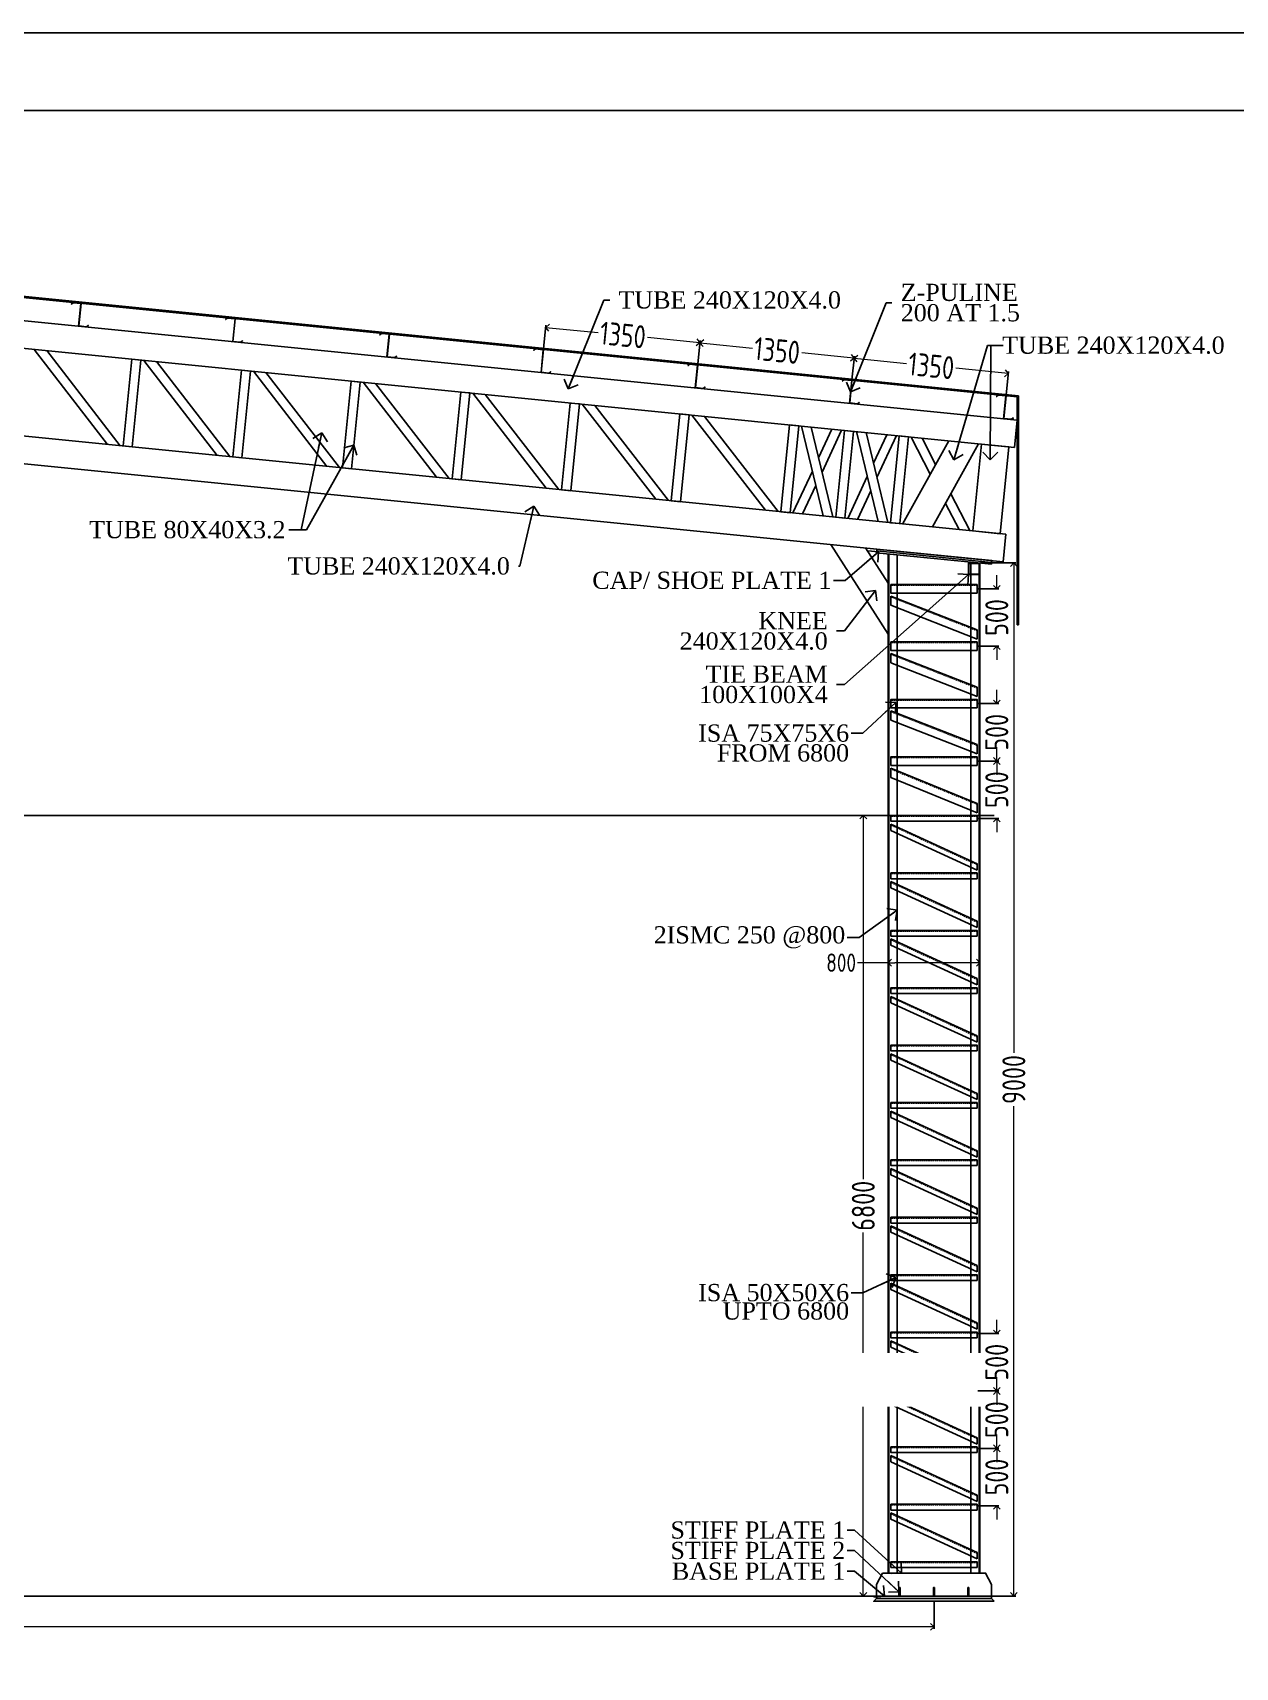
# Model space of a CAD drawing. Header units: millimetres. Extents: x 3470347 to 5996549, y -3470518 to 17149644.
# Drawn here: x 4811408 to 4821886, y 6959519 to 6973760 of the extents above; entities that cross this region are included whole.
import ezdxf

# ---------------------------------------------------------------- set-up
doc = ezdxf.new("R2010")
doc.units = ezdxf.units.MM
doc.header["$MEASUREMENT"] = 0
doc.header["$PDMODE"] = 35
doc.header["$PDSIZE"] = -5
doc.linetypes.add('DASHED2', pattern=[0.375, 0.25, -0.125])
doc.layers.get('0').update_dxf_attribs({"linetype": 'CONTINUOUS', "lineweight": 25})
doc.layers.get('DEFPOINTS').update_dxf_attribs({"linetype": 'CONTINUOUS', "lineweight": 25})
for name, color, linetype, lineweight in [('rDIMension', 1, 'CONTINUOUS', 18), ('rRCC 1', 3, 'CONTINUOUS', 25), ('SHEET', 7, 'CONTINUOUS', 15)]:
    doc.layers.add(name, color=color, linetype=linetype, lineweight=lineweight)
doc.styles.add('DIM', font='geniso.shx', dxfattribs={"width": 0.85})
doc.styles.add('JAINIL', font='times.ttf')
doc.styles.add('TEXT3', font='geniso.shx')
doc.dimstyles.new('Copy of ST-100', dxfattribs={"dimscale": 100, "dimtxt": 1.2, "dimasz": 1.3, "dimexe": 0.18, "dimexo": 0.0625, "dimgap": 0.2, "dimtad": 0, "dimdec": 0, "dimzin": 0, "dimdsep": 46, "dimtxsty": 'DIM', "dimblk": 'OPEN90', "dimcen": 0.09, "dimclrd": 1, "dimclrt": 7, "dimadec": 0, "dimazin": 0, "dimtfac": 1, "dimtdec": 0, "dimtofl": 0, "dimtmove": 0, "dimatfit": 3, "dimldrblk": 'OPEN90', "dimfxl": 1, "dimtolj": 1, "dimtzin": 0, "dimlwd": -1, "dimarcsym": 0})
doc.dimstyles.new('ST-100', dxfattribs={"dimscale": 100, "dimtxt": 7, "dimasz": 5, "dimexe": 0.18, "dimexo": 0.0625, "dimgap": 0.2, "dimtad": 0, "dimdec": 0, "dimzin": 0, "dimdsep": 46, "dimtxsty": 'DIM', "dimblk": 'OPEN90', "dimcen": 0.09, "dimclrd": 256, "dimclrt": 7, "dimadec": 0, "dimazin": 0, "dimtfac": 1, "dimtdec": 0, "dimtofl": 0, "dimtmove": 0, "dimatfit": 3, "dimldrblk": 'OPEN90', "dimfxl": 1, "dimtolj": 1, "dimtzin": 0, "dimlwd": -1, "dimarcsym": 0})

# ---------------------------------------------------------------- blocks, each defined once
blk = doc.blocks.new('*U636')
blk.add_lwpolyline([(203, 186), (201, 185), (188, 199), (120, 199), (120, 0), (50, 0), (36, 14), (37, 15), (51, 2), (118, 2), (118, 200), (188, 200)], close=True)
blk = doc.blocks.new('*U635')
at = {"color": 0, "linetype": 'ByBlock', "lineweight": -2, "transparency": 16777216, "rotation": 5.710593137492715}
for p in [(3979404, 6975078, 0), (3978060, 6974943, 0), (3976717, 6974809, 0), (3974030, 6974540, 0), (3975374, 6974675, 0), (3972687, 6974406, 0), (3971344, 6974272, 0), (3970001, 6974137, 0), (3968657, 6974003, 0), (3967314, 6973869, 0), (3965971, 6973734, 0)]:
    blk.add_blockref('*U636', p, dxfattribs=at)
blk = doc.blocks.new('_Open90')
at = {"color": 0, "linetype": 'ByBlock', "lineweight": -2}
for p, q in [((0, 0), (-1, 0)), ((-0.5, 0.5), (0, 0)), ((0, 0), (-0.5, -0.5))]:
    blk.add_line(p, q, dxfattribs=at)
blk = doc.blocks.new('*D659')
at = {"layer": 'DEFPOINTS', "color": 0}
for p in [(4818861, 6965689), (4818861, 6965658), (4819661, 6965683)]:
    blk.add_point(p, dxfattribs=at)
at = {"layer": 'rDIMension', "color": 1}
for p, q in [((4818861, 6965658), (4818595, 6965658)), ((4819601, 6965658), (4818921, 6965658))]:
    blk.add_line(p, q, dxfattribs=at)
at = {"layer": 'rDIMension', "color": 0, "lineweight": -2}
for p, q in [((4818861, 6965683), (4818861, 6965640)), ((4819661, 6965677), (4819661, 6965640))]:
    blk.add_line(p, q, dxfattribs=at)
at = {"layer": 'rDIMension', "color": 1, "xscale": 60, "yscale": 60, "zscale": 60, "rotation": 180}
blk.add_blockref('_Open90', (4818861, 6965658), dxfattribs=at)
at = {"layer": 'rDIMension', "color": 1, "xscale": 60, "yscale": 60, "zscale": 60}
blk.add_blockref('_Open90', (4819661, 6965658), dxfattribs=at)
at = {"layer": 'rDIMension', "color": 7, "insert": (4818452, 6965658), "char_height": 160, "attachment_point": 5, "style": 'DIM'}
blk.add_mtext('\\A1;800', dxfattribs=at)
blk = doc.blocks.new('*D660')
at = {"layer": 'DEFPOINTS', "color": 0}
for p in [(4818645, 6966940), (4818886, 6966940), (4818651, 6960140)]:
    blk.add_point(p, dxfattribs=at)
at = {"layer": 'rDIMension', "color": 0, "lineweight": -2}
for p, q in [((4818880, 6966940), (4818627, 6966940)), ((4818645, 6960140), (4818627, 6960140))]:
    blk.add_line(p, q, dxfattribs=at)
at = {"layer": 'rDIMension', "color": 1}
for p, q in [((4818645, 6966880), (4818645, 6963772)), ((4818645, 6960200), (4818645, 6963307))]:
    blk.add_line(p, q, dxfattribs=at)
at = {"layer": 'rDIMension', "color": 1, "xscale": 60, "yscale": 60, "zscale": 60}
for p, rotation in [((4818645, 6966940), 90), ((4818645, 6960140), 270)]:
    blk.add_blockref('_Open90', p, dxfattribs=dict(at, rotation=rotation))
at = {"layer": 'rDIMension', "color": 7, "insert": (4818645, 6963540), "char_height": 200, "attachment_point": 5, "rotation": 90, "style": 'DIM'}
blk.add_mtext('\\A1;6800', dxfattribs=at)
blk = doc.blocks.new('*D738')
at = {"layer": 'DEFPOINTS', "color": 0}
for p in [(4793261, 6960095), (4819261, 6960095), (4819261, 6959872)]:
    blk.add_point(p, dxfattribs=at)
at = {"layer": 'rDIMension', "color": 0, "lineweight": -2}
for p, q in [((4793261, 6960088), (4793261, 6959854)), ((4819261, 6960088), (4819261, 6959854))]:
    blk.add_line(p, q, dxfattribs=at)
at = {"layer": 'rDIMension', "color": 1}
for p, q in [((4793321, 6959872), (4805969, 6959872)), ((4819201, 6959872), (4806553, 6959872))]:
    blk.add_line(p, q, dxfattribs=at)
at = {"layer": 'rDIMension', "color": 1, "xscale": 60, "yscale": 60, "zscale": 60, "rotation": 180}
blk.add_blockref('_Open90', (4793261, 6959872), dxfattribs=at)
at = {"layer": 'rDIMension', "color": 1, "xscale": 60, "yscale": 60, "zscale": 60}
blk.add_blockref('_Open90', (4819261, 6959872), dxfattribs=at)
at = {"layer": 'rDIMension', "color": 7, "insert": (4806261, 6959872), "char_height": 200, "attachment_point": 5, "style": 'DIM'}
blk.add_mtext('\\A1;26000', dxfattribs=at)
blk = doc.blocks.new('*D742')
at = {"layer": 'DEFPOINTS', "color": 0}
for p in [(4818565, 6970924), (4818546, 6970731), (4819889, 6970596)]:
    blk.add_point(p, dxfattribs=at)
at = {"layer": 'rDIMension', "color": 0, "lineweight": -2}
for p, q in [((4818546, 6970737), (4818567, 6970942)), ((4819890, 6970602), (4819910, 6970808))]:
    blk.add_line(p, q, dxfattribs=at)
at = {"layer": 'rDIMension', "color": 1}
for p, q in [((4818625, 6970918), (4819022, 6970879)), ((4819849, 6970796), (4819451, 6970836))]:
    blk.add_line(p, q, dxfattribs=at)
at = {"layer": 'rDIMension', "color": 1, "xscale": 60, "yscale": 60, "zscale": 60}
for p, rotation in [((4818565, 6970924), 174.2894068625082), ((4819908, 6970790), 354.2894068625082)]:
    blk.add_blockref('_Open90', p, dxfattribs=dict(at, rotation=rotation))
at = {"layer": 'rDIMension', "color": 7, "insert": (4819237, 6970857), "char_height": 200, "attachment_point": 5, "rotation": 354.2894, "style": 'DIM'}
blk.add_mtext('\\A1;1350', dxfattribs=at)
blk = doc.blocks.new('*D743')
at = {"layer": 'DEFPOINTS', "color": 0}
for p in [(4817222, 6971059), (4817202, 6970865), (4818546, 6970731)]:
    blk.add_point(p, dxfattribs=at)
at = {"layer": 'rDIMension', "color": 0, "lineweight": -2}
for p, q in [((4817203, 6970871), (4817224, 6971077)), ((4818546, 6970737), (4818567, 6970942))]:
    blk.add_line(p, q, dxfattribs=at)
at = {"layer": 'rDIMension', "color": 1}
for p, q in [((4817281, 6971053), (4817679, 6971013)), ((4818505, 6970930), (4818108, 6970970))]:
    blk.add_line(p, q, dxfattribs=at)
at = {"layer": 'rDIMension', "color": 1, "xscale": 60, "yscale": 60, "zscale": 60}
for p, rotation in [((4817222, 6971059), 174.2894068518969), ((4818565, 6970924), 354.2894068518969)]:
    blk.add_blockref('_Open90', p, dxfattribs=dict(at, rotation=rotation))
at = {"layer": 'rDIMension', "color": 7, "insert": (4817893, 6970991), "char_height": 200, "attachment_point": 5, "rotation": 354.2894, "style": 'DIM'}
blk.add_mtext('\\A1;1350', dxfattribs=at)
blk = doc.blocks.new('*D744')
at = {"layer": 'DEFPOINTS', "color": 0}
for p in [(4815878, 6971193), (4815859, 6970999), (4817202, 6970865)]:
    blk.add_point(p, dxfattribs=at)
at = {"layer": 'rDIMension', "color": 0, "lineweight": -2}
for p, q in [((4815860, 6971005), (4815880, 6971211)), ((4817203, 6970871), (4817224, 6971077))]:
    blk.add_line(p, q, dxfattribs=at)
at = {"layer": 'rDIMension', "color": 1}
for p, q in [((4815938, 6971187), (4816336, 6971147)), ((4817162, 6971065), (4816765, 6971104))]:
    blk.add_line(p, q, dxfattribs=at)
at = {"layer": 'rDIMension', "color": 1, "xscale": 60, "yscale": 60, "zscale": 60}
for p, rotation in [((4815878, 6971193), 174.2894068518851), ((4817222, 6971059), 354.2894068518851)]:
    blk.add_blockref('_Open90', p, dxfattribs=dict(at, rotation=rotation))
at = {"layer": 'rDIMension', "color": 7, "insert": (4816550, 6971126), "char_height": 200, "attachment_point": 5, "rotation": 354.2894, "style": 'DIM'}
blk.add_mtext('\\A1;1350', dxfattribs=at)
blk = doc.blocks.new('*D750')
at = {"layer": 'DEFPOINTS', "color": 0}
for p in [(4819636, 6968915), (4819808, 6968915), (4819636, 6968415)]:
    blk.add_point(p, dxfattribs=at)
at = {"layer": 'rDIMension', "color": 0, "lineweight": -2}
for p, q in [((4819642, 6968915), (4819826, 6968915)), ((4819642, 6968415), (4819826, 6968415))]:
    blk.add_line(p, q, dxfattribs=at)
at = {"layer": 'rDIMension', "color": 1}
for p, q in [((4819808, 6968975), (4819808, 6969035)), ((4819808, 6968355), (4819808, 6968295))]:
    blk.add_line(p, q, dxfattribs=at)
at = {"layer": 'rDIMension', "color": 1, "xscale": 60, "yscale": 60, "zscale": 60}
for p, rotation in [((4819808, 6968915), 270), ((4819808, 6968415), 90)]:
    blk.add_blockref('_Open90', p, dxfattribs=dict(at, rotation=rotation))
at = {"layer": 'rDIMension', "color": 7, "insert": (4819808, 6968665), "char_height": 200, "attachment_point": 5, "rotation": 90, "style": 'DIM'}
blk.add_mtext('\\A1;500', dxfattribs=at)
blk = doc.blocks.new('*D751')
at = {"layer": 'DEFPOINTS', "color": 0}
for p in [(4819661, 6969140), (4819957, 6969140), (4819761, 6960140)]:
    blk.add_point(p, dxfattribs=at)
at = {"layer": 'rDIMension', "color": 0, "lineweight": -2}
for p, q in [((4819667, 6969140), (4819975, 6969140)), ((4819767, 6960140), (4819975, 6960140))]:
    blk.add_line(p, q, dxfattribs=at)
at = {"layer": 'rDIMension', "color": 1}
for p, q in [((4819957, 6969080), (4819957, 6964872)), ((4819957, 6960200), (4819957, 6964407))]:
    blk.add_line(p, q, dxfattribs=at)
at = {"layer": 'rDIMension', "color": 1, "xscale": 60, "yscale": 60, "zscale": 60}
for p, rotation in [((4819957, 6969140), 90), ((4819957, 6960140), 270)]:
    blk.add_blockref('_Open90', p, dxfattribs=dict(at, rotation=rotation))
at = {"layer": 'rDIMension', "color": 7, "insert": (4819957, 6964640), "char_height": 200, "attachment_point": 5, "rotation": 90, "style": 'DIM'}
blk.add_mtext('\\A1;9000', dxfattribs=at)
blk = doc.blocks.new('*D752')
at = {"layer": 'DEFPOINTS', "color": 0}
for p in [(4819636, 6967415), (4819808, 6967415), (4819636, 6966915)]:
    blk.add_point(p, dxfattribs=at)
at = {"layer": 'rDIMension', "color": 1}
for p, q in [((4819808, 6967475), (4819808, 6967535)), ((4819808, 6966855), (4819808, 6966795))]:
    blk.add_line(p, q, dxfattribs=at)
at = {"layer": 'rDIMension', "color": 0, "lineweight": -2}
for p, q in [((4819642, 6967415), (4819826, 6967415)), ((4819642, 6966915), (4819826, 6966915))]:
    blk.add_line(p, q, dxfattribs=at)
at = {"layer": 'rDIMension', "color": 1, "xscale": 60, "yscale": 60, "zscale": 60}
for p, rotation in [((4819808, 6967415), 270), ((4819808, 6966915), 90)]:
    blk.add_blockref('_Open90', p, dxfattribs=dict(at, rotation=rotation))
at = {"layer": 'rDIMension', "color": 7, "insert": (4819808, 6967165), "char_height": 200, "attachment_point": 5, "rotation": 90, "style": 'DIM'}
blk.add_mtext('\\A1;500', dxfattribs=at)
blk = doc.blocks.new('*D753')
at = {"layer": 'DEFPOINTS', "color": 0}
for p in [(4819636, 6967915), (4819808, 6967915), (4819636, 6967415)]:
    blk.add_point(p, dxfattribs=at)
at = {"layer": 'rDIMension', "color": 1}
for p, q in [((4819808, 6967975), (4819808, 6968035)), ((4819808, 6967355), (4819808, 6967295))]:
    blk.add_line(p, q, dxfattribs=at)
at = {"layer": 'rDIMension', "color": 0, "lineweight": -2}
for p, q in [((4819642, 6967915), (4819826, 6967915)), ((4819642, 6967415), (4819826, 6967415))]:
    blk.add_line(p, q, dxfattribs=at)
at = {"layer": 'rDIMension', "color": 1, "xscale": 60, "yscale": 60, "zscale": 60}
for p, rotation in [((4819808, 6967915), 270), ((4819808, 6967415), 90)]:
    blk.add_blockref('_Open90', p, dxfattribs=dict(at, rotation=rotation))
at = {"layer": 'rDIMension', "color": 7, "insert": (4819808, 6967665), "char_height": 200, "attachment_point": 5, "rotation": 90, "style": 'DIM'}
blk.add_mtext('\\A1;500', dxfattribs=at)
blk = doc.blocks.new('*D754')
at = {"layer": 'DEFPOINTS', "color": 0}
for p in [(4819636, 6962427), (4819808, 6962427), (4819636, 6961927)]:
    blk.add_point(p, dxfattribs=at)
at = {"layer": 'rDIMension', "color": 1}
for p, q in [((4819808, 6962487), (4819808, 6962547)), ((4819808, 6961867), (4819808, 6961807))]:
    blk.add_line(p, q, dxfattribs=at)
at = {"layer": 'rDIMension', "color": 0, "lineweight": -2}
for p, q in [((4819642, 6962427), (4819826, 6962427)), ((4819642, 6961927), (4819826, 6961927))]:
    blk.add_line(p, q, dxfattribs=at)
at = {"layer": 'rDIMension', "color": 1, "xscale": 60, "yscale": 60, "zscale": 60}
for p, rotation in [((4819808, 6962427), 270), ((4819808, 6961927), 90)]:
    blk.add_blockref('_Open90', p, dxfattribs=dict(at, rotation=rotation))
at = {"layer": 'rDIMension', "color": 7, "insert": (4819808, 6962177), "char_height": 200, "attachment_point": 5, "rotation": 90, "style": 'DIM'}
blk.add_mtext('\\A1;500', dxfattribs=at)
blk = doc.blocks.new('*D755')
at = {"layer": 'DEFPOINTS', "color": 0}
for p in [(4819636, 6961927), (4819808, 6961927), (4819636, 6961427)]:
    blk.add_point(p, dxfattribs=at)
at = {"layer": 'rDIMension', "color": 1}
for p, q in [((4819808, 6961987), (4819808, 6962047)), ((4819808, 6961367), (4819808, 6961307))]:
    blk.add_line(p, q, dxfattribs=at)
at = {"layer": 'rDIMension', "color": 0, "lineweight": -2}
for p, q in [((4819642, 6961927), (4819826, 6961927)), ((4819642, 6961427), (4819826, 6961427))]:
    blk.add_line(p, q, dxfattribs=at)
at = {"layer": 'rDIMension', "color": 1, "xscale": 60, "yscale": 60, "zscale": 60}
for p, rotation in [((4819808, 6961927), 270), ((4819808, 6961427), 90)]:
    blk.add_blockref('_Open90', p, dxfattribs=dict(at, rotation=rotation))
at = {"layer": 'rDIMension', "color": 7, "insert": (4819808, 6961677), "char_height": 200, "attachment_point": 5, "rotation": 90, "style": 'DIM'}
blk.add_mtext('\\A1;500', dxfattribs=at)
blk = doc.blocks.new('*D756')
at = {"layer": 'DEFPOINTS', "color": 0}
for p in [(4819636, 6961427), (4819808, 6961427), (4819636, 6960927)]:
    blk.add_point(p, dxfattribs=at)
at = {"layer": 'rDIMension', "color": 1}
for p, q in [((4819808, 6961487), (4819808, 6961547)), ((4819808, 6960867), (4819808, 6960807))]:
    blk.add_line(p, q, dxfattribs=at)
at = {"layer": 'rDIMension', "color": 0, "lineweight": -2}
for p, q in [((4819642, 6961427), (4819826, 6961427)), ((4819642, 6960927), (4819826, 6960927))]:
    blk.add_line(p, q, dxfattribs=at)
at = {"layer": 'rDIMension', "color": 1, "xscale": 60, "yscale": 60, "zscale": 60}
for p, rotation in [((4819808, 6961427), 270), ((4819808, 6960927), 90)]:
    blk.add_blockref('_Open90', p, dxfattribs=dict(at, rotation=rotation))
at = {"layer": 'rDIMension', "color": 7, "insert": (4819808, 6961177), "char_height": 200, "attachment_point": 5, "rotation": 90, "style": 'DIM'}
blk.add_mtext('\\A1;500', dxfattribs=at)

msp = doc.modelspace()

# ---------------------------------------------------------------- hatches: boundary and pattern name
at = {"transparency": 33554610}
h = msp.add_hatch(color=71, dxfattribs=at)
h.dxf.hatch_style = 1
h.paths.add_polyline_path([(4819560.89, 6969039.64), (4819560.89, 6969139.64), (4819660.89, 6969139.64), (4819660.89, 6969039.64)])
h.paths.add_polyline_path([(4819564.89, 6969043.64), (4819564.89, 6969135.64), (4819656.89, 6969135.64), (4819656.89, 6969043.64)], flags=16)

# ---------------------------------------------------------------- linework, layer by layer
at = {"color": 1}
for p, q in [((4818860.89, 6960339.64, 0), (4818860.89, 6969219.64, 0)), ((4818867.99, 6960339.64, 0), (4818867.99, 6969219.64, 0)), ((4818940.89, 6960339.64, 0), (4818940.89, 6969211.64, 0)), ((4819580.89, 6960339.64, 0), (4819580.89, 6969147.64, 0)), ((4819653.79, 6960339.64, 0), (4819653.79, 6969140.35, 0)), ((4819660.89, 6960339.64, 0), (4819660.89, 6969139.64, 0))]:
    msp.add_line(p, q, dxfattribs=at)
at = {"color": 140, "elevation": 0}
for points in [[(4819996.96, 6970595.42), (4806260.89, 6971969.03)], [(4819996.96, 6970595.42), (4806260.89, 6971969.03)], [(4819986.96, 6970586.37), (4806260.89, 6971958.98)], [(4819986.96, 6970586.37), (4806260.89, 6971958.98)], [(4819986.96, 6970586.37), (4819986.96, 6968600.4)], [(4819996.96, 6970595.42), (4819996.96, 6968600.4)]]:
    msp.add_lwpolyline(points, dxfattribs=at)
at = {"color": 4, "elevation": 0}
for points in [[(4806260.89, 6971757.98), (4819986.96, 6970385.37)], [(4806260.89, 6971757.98), (4819986.96, 6970385.37)], [(4806260.89, 6971516.78), (4819963.08, 6970146.56)], [(4806260.89, 6971516.78), (4819963.08, 6970146.56)], [(4806260.89, 6970752.99), (4819887.46, 6969390.34)], [(4806260.89, 6970752.99), (4819887.46, 6969390.34)], [(4806260.89, 6970511.79), (4819863.58, 6969151.53)], [(4806260.89, 6970511.79), (4819863.58, 6969151.53)], [(4819963.08, 6970146.56), (4819986.96, 6970385.37)], [(4819863.58, 6969151.53), (4819887.46, 6969390.34)], [(4818860.89, 6968519.64), (4818360.89, 6969301.79)], [(4818860.89, 6968965.23), (4818665.19, 6969271.36)]]:
    msp.add_lwpolyline(points, dxfattribs=at)
at = {"color": 3}
for points in [[(4812061.3, 6970172.95), (4811420.69, 6971000.8)], [(4812170.95, 6970161.98), (4811530.32, 6970989.84)], [(4813016.54, 6970077.43), (4812375.92, 6970905.28)], [(4813126.19, 6970066.45), (4812485.56, 6970894.32)], [(4813971.78, 6969981.9), (4813331.16, 6970809.76)], [(4814081.42, 6969970.93), (4813440.8, 6970798.79)], [(4814927.01, 6969886.38), (4814286.39, 6970714.23)], [(4815036.66, 6969875.4), (4814396.03, 6970703.27)], [(4815882.25, 6969790.86), (4815241.63, 6970618.71)], [(4815991.89, 6969779.88), (4815351.27, 6970607.74)], [(4816837.48, 6969695.33), (4816196.86, 6970523.18)], [(4816947.13, 6969684.36), (4816306.5, 6970512.22)], [(4817792.72, 6969599.81), (4817152.1, 6970427.66)], [(4817902.37, 6969588.83), (4817261.74, 6970416.7)], [(4818295.66, 6969549.51), (4818107.34, 6970332.14)], [(4818379.98, 6969541.05), (4818191.65, 6970323.71)], [(4818371.29, 6970305.74), (4818255.73, 6970057.39)], [(4818455.6, 6970297.31), (4818285.81, 6969932.39)], [(4818773.28, 6969501.75), (4818584.95, 6970284.38)], [(4818857.6, 6969493.29), (4818669.27, 6970275.94)], [(4818848.9, 6970257.98), (4818733.35, 6970009.63)], [(4818933.22, 6970249.55), (4818763.43, 6969884.63)], [(4818201.5, 6969940.83), (4818031.7, 6969575.88)], [(4818231.58, 6969815.83), (4818116.02, 6969567.48)], [(4818679.12, 6969893.06), (4818509.32, 6969528.12)], [(4818709.2, 6969768.07), (4818593.64, 6969519.72)]]:
    msp.add_lwpolyline(points, dxfattribs=at)
for points in [[(4812275.42, 6970151.54), (4812195.82, 6970159.5), (4812271.44, 6970915.73), (4812351.05, 6970907.77)], [(4813230.66, 6970056.02), (4813151.05, 6970063.98), (4813226.68, 6970820.2), (4813306.28, 6970812.24)], [(4814185.89, 6969960.49), (4814106.29, 6969968.45), (4814181.91, 6970724.68), (4814261.52, 6970716.72)], [(4815141.13, 6969864.97), (4815061.53, 6969872.93), (4815137.15, 6970629.16), (4815216.75, 6970621.2)], [(4816096.37, 6969769.44), (4816016.76, 6969777.4), (4816092.38, 6970533.63), (4816171.99, 6970525.67)], [(4817051.6, 6969673.92), (4816972, 6969681.88), (4817047.62, 6970438.11), (4817127.22, 6970430.15)], [(4818006.84, 6969578.4), (4817927.23, 6969586.36), (4818002.86, 6970342.59), (4818082.46, 6970334.63)], [(4818484.45, 6969530.64), (4818404.85, 6969538.6), (4818480.47, 6970294.82), (4818560.08, 6970286.86)], [(4818962.07, 6969482.87), (4818882.47, 6969490.83), (4818958.09, 6970247.06), (4819037.69, 6970239.1)], [(4819660.89, 6969139.64), (4819660.89, 6969039.64), (4819560.89, 6969039.64), (4819560.89, 6969139.64)], [(4819656.89, 6969135.64), (4819656.89, 6969043.64), (4819564.89, 6969043.64), (4819564.89, 6969135.64)]]:
    msp.add_lwpolyline(points, close=True, dxfattribs=at)
at = {"color": 3, "elevation": 0}
for points in [[(4819389.48, 6970203.92), (4818986.05, 6969478.79)], [(4819228.81, 6969915.13), (4819062.57, 6970236.61)], [(4819275.48, 6969999.03), (4819157.54, 6970227.12)], [(4819649.64, 6970177.91), (4819247.11, 6969454.37)], [(4819837.7, 6969395.31), (4819598.9, 6969419.19), (4819674.52, 6970175.42), (4819913.33, 6970151.54), (4819837.7, 6969395.31)], [(4819479.05, 6969431.18), (4819361.1, 6969659.27)], [(4819574.03, 6969421.66), (4819407.78, 6969743.17)], [(4819635.89, 6968477.14), (4819635.89, 6968557.71), (4818885.89, 6968852.14)], [(4818885.89, 6968852.14), (4818885.89, 6968771.56), (4819635.89, 6968477.14)], [(4819635.89, 6967977.14), (4819635.89, 6968057.71), (4818885.89, 6968352.14)], [(4818885.89, 6968352.14), (4818885.89, 6968271.56), (4819635.89, 6967977.14)], [(4819635.89, 6967477.14), (4819635.89, 6967557.71), (4818885.89, 6967852.14)], [(4818885.89, 6967852.14), (4818885.89, 6967771.56), (4819635.89, 6967477.14)], [(4819635.89, 6966964.64), (4819635.89, 6967045.66), (4818885.86, 6967352.15)], [(4818885.89, 6967352.14), (4818885.89, 6967271.12), (4819635.89, 6966964.64)], [(4819635.89, 6966464.64), (4819635.89, 6966519.67), (4818885.88, 6966864.64)], [(4818885.89, 6966864.64), (4818885.89, 6966809.6), (4819635.89, 6966464.64)], [(4819635.89, 6965964.64), (4819635.89, 6966019.67), (4818885.88, 6966364.64)], [(4818885.89, 6966364.64), (4818885.89, 6966309.6), (4819635.89, 6965964.64)], [(4819635.89, 6965464.64), (4819635.89, 6965519.67), (4818885.88, 6965864.64)], [(4818885.89, 6965864.64), (4818885.89, 6965809.6), (4819635.89, 6965464.64)], [(4819635.89, 6964964.64), (4819635.89, 6965019.67), (4818885.88, 6965364.64)], [(4818885.89, 6965364.64), (4818885.89, 6965309.6), (4819635.89, 6964964.64)], [(4819635.89, 6964464.64), (4819635.89, 6964519.67), (4818885.88, 6964864.64)], [(4818885.89, 6964864.64), (4818885.89, 6964809.6), (4819635.89, 6964464.64)], [(4819635.89, 6963964.64), (4819635.89, 6964019.67), (4818885.88, 6964364.64)], [(4818885.89, 6964364.64), (4818885.89, 6964309.6), (4819635.89, 6963964.64)], [(4819635.89, 6963464.64), (4819635.89, 6963519.67), (4818885.88, 6963864.64)], [(4818885.89, 6963864.64), (4818885.89, 6963809.6), (4819635.89, 6963464.64)], [(4819635.89, 6962964.64), (4819635.89, 6963019.67), (4818885.88, 6963364.64)], [(4818885.89, 6963364.64), (4818885.89, 6963309.6), (4819635.89, 6962964.64)], [(4819635.89, 6962464.64), (4819635.89, 6962519.67), (4818885.88, 6962864.64)], [(4818885.89, 6962864.64), (4818885.89, 6962809.6), (4819635.89, 6962464.64)], [(4819635.89, 6961964.64), (4819635.89, 6962019.67), (4818885.88, 6962364.64)], [(4818885.89, 6962364.64), (4818885.89, 6962309.6), (4819635.89, 6961964.64)], [(4819635.89, 6961464.64), (4819635.89, 6961519.67), (4818885.88, 6961864.64)], [(4818885.89, 6961864.64), (4818885.89, 6961809.6), (4819635.89, 6961464.64)], [(4819635.89, 6960964.64), (4819635.89, 6961019.67), (4818885.88, 6961364.64)], [(4818885.89, 6961364.64), (4818885.89, 6961309.6), (4819635.89, 6960964.64)], [(4819635.89, 6960464.64), (4819635.89, 6960519.67), (4818885.88, 6960864.64)], [(4818885.89, 6960864.64), (4818885.89, 6960809.6), (4819635.89, 6960464.64)]]:
    msp.add_lwpolyline(points, dxfattribs=at)
at = {"color": 2, "elevation": 0}
for points in [[(4818760.89, 6969229.64), (4818764.07, 6969261.48)], [(4818760.89, 6969229.64), (4819760.89, 6969129.64)], [(4818762.48, 6969245.56), (4819762.48, 6969145.56)], [(4818764.07, 6969261.48), (4819764.07, 6969161.48)], [(4819760.89, 6969129.64), (4819764.07, 6969161.48)]]:
    msp.add_lwpolyline(points, dxfattribs=at)
at = {"color": 3, "elevation": 0}
for points in [[(4819635.89, 6968877.14), (4818885.89, 6968877.14), (4818885.89, 6968952.14), (4819635.89, 6968952.14)], [(4819635.89, 6968377.14), (4818885.89, 6968377.14), (4818885.89, 6968452.14), (4819635.89, 6968452.14)], [(4819635.89, 6967877.14), (4818885.89, 6967877.14), (4818885.89, 6967952.14), (4819635.89, 6967952.14)], [(4819635.89, 6967377.14), (4818885.89, 6967377.14), (4818885.89, 6967452.14), (4819635.89, 6967452.14)], [(4819635.89, 6966889.64), (4818885.89, 6966889.64), (4818885.89, 6966939.64), (4819635.89, 6966939.64)], [(4819635.89, 6966389.64), (4818885.89, 6966389.64), (4818885.89, 6966439.64), (4819635.89, 6966439.64)], [(4819635.89, 6965889.64), (4818885.89, 6965889.64), (4818885.89, 6965939.64), (4819635.89, 6965939.64)], [(4819635.89, 6965389.64), (4818885.89, 6965389.64), (4818885.89, 6965439.64), (4819635.89, 6965439.64)], [(4819635.89, 6964889.64), (4818885.89, 6964889.64), (4818885.89, 6964939.64), (4819635.89, 6964939.64)], [(4819635.89, 6964389.64), (4818885.89, 6964389.64), (4818885.89, 6964439.64), (4819635.89, 6964439.64)], [(4819635.89, 6963889.64), (4818885.89, 6963889.64), (4818885.89, 6963939.64), (4819635.89, 6963939.64)], [(4819635.89, 6963389.64), (4818885.89, 6963389.64), (4818885.89, 6963439.64), (4819635.89, 6963439.64)], [(4819635.89, 6962889.64), (4818885.89, 6962889.64), (4818885.89, 6962939.64), (4819635.89, 6962939.64)], [(4819635.89, 6962389.64), (4818885.89, 6962389.64), (4818885.89, 6962439.64), (4819635.89, 6962439.64)], [(4819635.89, 6961889.64), (4818885.89, 6961889.64), (4818885.89, 6961939.64), (4819635.89, 6961939.64)], [(4819635.89, 6961389.64), (4818885.89, 6961389.64), (4818885.89, 6961439.64), (4819635.89, 6961439.64)], [(4819635.89, 6960889.64), (4818885.89, 6960889.64), (4818885.89, 6960939.64), (4819635.89, 6960939.64)], [(4819635.89, 6960389.64), (4818885.89, 6960389.64), (4818885.89, 6960439.64), (4819635.89, 6960439.64)]]:
    msp.add_lwpolyline(points, close=True, dxfattribs=at)
at = {"color": 3, "linetype": 'DASHED2', "ltscale": 50, "elevation": 0}
for points in [[(4819635.89, 6968946.14), (4818885.89, 6968946.14)], [(4819635.89, 6968551.26), (4818883.7, 6968846.55)], [(4819635.89, 6968051.26), (4818883.7, 6968346.55)], [(4819635.89, 6968446.14), (4818885.89, 6968446.14)], [(4819635.89, 6967946.14), (4818885.89, 6967946.14)], [(4819635.89, 6967551.26), (4818883.7, 6967846.55)], [(4819635.89, 6967446.14), (4818885.89, 6967446.14)], [(4819635.89, 6967039.17), (4818885.89, 6967345.65)], [(4819635.89, 6966933.64), (4818885.89, 6966933.64)], [(4819635.89, 6966513.07), (4818885.89, 6966858.03)], [(4819635.89, 6966433.64), (4818885.89, 6966433.64)], [(4819635.89, 6966013.07), (4818885.89, 6966358.03)], [(4819635.89, 6965933.64), (4818885.89, 6965933.64)], [(4819635.89, 6965513.07), (4818885.89, 6965858.03)], [(4819635.89, 6965433.64), (4818885.89, 6965433.64)], [(4819635.89, 6965013.07), (4818885.89, 6965358.03)], [(4819635.89, 6964933.64), (4818885.89, 6964933.64)], [(4819635.89, 6964513.07), (4818885.89, 6964858.03)], [(4819635.89, 6964433.64), (4818885.89, 6964433.64)], [(4819635.89, 6964013.07), (4818885.89, 6964358.03)], [(4819635.89, 6963933.64), (4818885.89, 6963933.64)], [(4819635.89, 6963513.07), (4818885.89, 6963858.03)], [(4819635.89, 6963433.64), (4818885.89, 6963433.64)], [(4819635.89, 6963013.07), (4818885.89, 6963358.03)], [(4819635.89, 6962933.64), (4818885.89, 6962933.64)], [(4819635.89, 6962513.07), (4818885.89, 6962858.03)], [(4819635.89, 6962433.64), (4818885.89, 6962433.64)], [(4819635.89, 6962013.07), (4818885.89, 6962358.03)], [(4819635.89, 6961933.64), (4818885.89, 6961933.64)], [(4819635.89, 6961513.07), (4818885.89, 6961858.03)], [(4819635.89, 6961433.64), (4818885.89, 6961433.64)], [(4819635.89, 6961013.07), (4818885.89, 6961358.03)], [(4819635.89, 6960933.64), (4818885.89, 6960933.64)], [(4819635.89, 6960513.07), (4818885.89, 6960858.03)], [(4819635.89, 6960433.64), (4818885.89, 6960433.64)]]:
    msp.add_lwpolyline(points, dxfattribs=at)
at = {"elevation": 0}
for points in [[(4819996.96, 6968600.4), (4819986.96, 6968600.4)], [(4792735.89, 6960139.64), (4819785.89, 6960139.64)]]:
    msp.add_lwpolyline(points, dxfattribs=at)
at = {"color": 8, "elevation": 0}
msp.add_lwpolyline([(4792735.89, 6966939.64), (4819785.89, 6966939.64)], dxfattribs=at)
at = {"color": 4, "elevation": 0}
for points in [[(4818810.89, 6960339.64), (4818760.89, 6960239.64), (4818760.89, 6960139.64), (4819760.89, 6960139.64), (4819760.89, 6960239.64), (4819710.89, 6960339.64)], [(4818965.89, 6960214.64), (4818965.89, 6960139.64), (4818955.89, 6960139.64), (4818955.89, 6960214.64)], [(4819265.89, 6960214.64), (4819265.89, 6960139.64), (4819255.89, 6960139.64), (4819255.89, 6960214.64)], [(4819565.89, 6960214.64), (4819565.89, 6960139.64), (4819555.89, 6960139.64), (4819555.89, 6960214.64)]]:
    msp.add_lwpolyline(points, close=True, dxfattribs=at)
at = {"color": 2, "elevation": 0}
msp.add_lwpolyline([(4819785.89, 6960094.64), (4819760.89, 6960119.64), (4818760.89, 6960119.64), (4818735.89, 6960094.64)], close=True, dxfattribs=at)
at = {"color": 5, "elevation": 0}
msp.add_lwpolyline([(4819760.89, 6960119.64), (4819760.89, 6960139.64), (4818760.89, 6960139.64), (4818760.89, 6960119.64)], close=True, dxfattribs=at)

# ---------------------------------------------------------------- block references
at = {"xscale": -1}
msp.add_blockref('*U635', (8785957.66, -3348.85), dxfattribs=at)

# ---------------------------------------------------------------- texts
at = {"layer": 'rRCC 1', "color": 7, "char_height": 150, "attachment_point": 6, "style": 'JAINIL', "bg_fill": 2}
for s, insert in [('\\A1;ISA 75X75X6', (4818521.47, 6967657.09, 0)), ('\\A1;2ISMC 250 @800', (4818487.8, 6965878.78, 0)), ('\\A1;ISA 50X50X6', (4818521.47, 6962782.93, 0))]:
    msp.add_mtext(s, dxfattribs=dict(at, insert=insert))

# ---------------------------------------------------------------- dimensions: what is measured, and where the dimension line sits
at = {"layer": 'rDIMension'}
for base, p1, p2, angle, picture, middle in [((4817221.73, 6971058.62), (4818545.65, 6970730.5, 0), (4817202.35, 6970864.83, 0), 174.289407, '*D743', (4817893.38, 6970991.46)), ((4819807.73, 6968914.64), (4819635.89, 6968414.64, 0), (4819635.89, 6968914.64, 0), 90, '*D750', (4819807.73, 6968664.64)), ((4819807.73, 6967914.64), (4819635.89, 6967414.64, 0), (4819635.89, 6967914.64, 0), 90, '*D753', (4819807.73, 6967664.64)), ((4819807.73, 6967414.64), (4819635.89, 6966914.64, 0), (4819635.89, 6967414.64, 0), 90, '*D752', (4819807.73, 6967164.64)), ((4819807.73, 6961427.14), (4819635.89, 6960927.14, 0), (4819635.89, 6961427.14, 0), 90, '*D756', (4819807.73, 6961177.14))]:
    dim = msp.add_linear_dim(base=base, p1=p1, p2=p2, angle=angle, dimstyle='Copy of ST-100', override={"dimtxt": 2, "dimasz": 0.6, "dimblk": 'Open90', "dimtmove": 1}, dxfattribs=at)
    dim.commit()
    dim.dimension.update_dxf_attribs({"geometry": picture, "text_midpoint": middle})
dim = msp.add_linear_dim(base=(4819260.89, 6959871.93), p1=(4793260.89, 6960094.64, 0), p2=(4819260.89, 6960094.64, 0), dimstyle='Copy of ST-100', override={"dimtxt": 2, "dimasz": 0.6, "dimblk": 'Open90', "dimtmove": 1}, dxfattribs=at)
dim.commit()
dim.dimension.update_dxf_attribs({"geometry": '*D738', "text_midpoint": (4806260.89, 6959871.93)})

# ---------------------------------------------------------------- leaders
at = {"layer": 'rRCC 1'}
for points in [[(4816074.87, 6970656.11), (4816384.28, 6971430.29), (4816492.12, 6971430.29)], [(4819433.44, 6970039.85), (4819727.44, 6971036.02), (4819835.28, 6971036.02)], [(4814206.6, 6970167.56), (4813794.22, 6969429.15), (4813686.38, 6969429.15)], [(4815775.65, 6969634.32), (4815653.29, 6969112.82), (4815545.45, 6969112.82)]]:
    msp.add_leader(points, dimstyle='ST-100', override={"dimasz": 1.3}, dxfattribs=at)

# ---------------------------------------------------------------- next in the draw order: texts
at = {"layer": 'rRCC 1', "color": 7, "char_height": 150, "attachment_point": 6, "style": 'JAINIL', "bg_fill": 2}
for s, insert in [('\\A1;TUBE 240X120X4.0', (4815565.45, 6969112.82)), ('\\A1;CAP/ SHOE PLATE 1', (4818367.09, 6968988.56, 0))]:
    msp.add_mtext(s, dxfattribs=dict(at, insert=insert))

# ---------------------------------------------------------------- next in the draw order: dimensions: what is measured, and where the dimension line sits
at = {"layer": 'rDIMension'}
dim = msp.add_linear_dim(base=(4818860.89, 6965658.25, 0), p1=(4819660.89, 6965682.84, 0), p2=(4818860.89, 6965688.97, 0), angle=180, dimstyle='Copy of ST-100', override={"dimtxt": 1.6, "dimasz": 0.6, "dimblk": 'Open90', "dimtmove": 1}, dxfattribs=at)
dim.commit()
dim.dimension.update_dxf_attribs({"geometry": '*D659', "text_midpoint": (4818452.36, 6965658.25, 0), "dimtype": 160})

# ---------------------------------------------------------------- next in the draw order: leaders
at = {"layer": 'rRCC 1'}
for points in [[(4818929.14, 6967924.68, 0), (4818641.71, 6967657.09, 0), (4818538.87, 6967657.09, 0)], [(4818940.89, 6966116.25, 0), (4818608.04, 6965878.78, 0), (4818505.2, 6965878.78, 0)], [(4818929.14, 6962914.97, 0), (4818641.71, 6962782.93, 0), (4818538.87, 6962782.93, 0)]]:
    msp.add_leader(points, dimstyle='ST-100', override={"dimasz": 1.3}, dxfattribs=at)

# ---------------------------------------------------------------- next in the draw order: texts
at = {"layer": 'rRCC 1', "color": 7, "char_height": 150, "attachment_point": 6, "style": 'JAINIL', "bg_fill": 2}
for s, insert in [('\\A1;TUBE 80X40X3.2', (4813611.44, 6969429.15)), ('\\A1;FROM 6800', (4818521.47, 6967484.53, 0)), ('\\A1;UPTO 6800', (4818521.47, 6962622.4, 0))]:
    msp.add_mtext(s, dxfattribs=dict(at, insert=insert))

# ---------------------------------------------------------------- next in the draw order: leaders
at = {"layer": 'rRCC 1'}
for points in [[(4818777.21, 6969237.69, 0), (4818487.32, 6968988.56, 0), (4818384.48, 6968988.56, 0)], [(4818751.76, 6968901.56, 0), (4818480.94, 6968547.64, 0), (4818373.1, 6968547.64, 0)]]:
    msp.add_leader(points, dimstyle='ST-100', override={"dimasz": 1.3}, dxfattribs=at)

# ---------------------------------------------------------------- next in the draw order: texts
at = {"layer": 'rRCC 1', "color": 7, "insert": (4818335.19, 6968547.64, 0), "char_height": 150, "attachment_point": 6, "line_spacing_factor": 0.709091, "style": 'JAINIL', "bg_fill": 2}
msp.add_mtext('\\A1;KNEE\\P240X120X4.0', dxfattribs=at)

# ---------------------------------------------------------------- next in the draw order: dimensions: what is measured, and where the dimension line sits
at = {"layer": 'rDIMension'}
dim = msp.add_linear_dim(base=(4818644.59, 6966939.64), p1=(4818650.84, 6960139.64, 0), p2=(4818885.89, 6966939.64, 0), angle=90, dimstyle='Copy of ST-100', override={"dimtxt": 2, "dimasz": 0.6, "dimblk": 'Open90', "dimtmove": 1}, dxfattribs=at)
dim.commit()
dim.dimension.update_dxf_attribs({"geometry": '*D660', "text_midpoint": (4818644.59, 6963539.64)})

# ---------------------------------------------------------------- next in the draw order: leaders
at = {"layer": 'rRCC 1'}
msp.add_leader([(4813926.25, 6970273.81), (4813746.75, 6969429.15), (4813638.91, 6969429.15)], dimstyle='ST-100', override={"dimasz": 1.3}, dxfattribs=at)

# ---------------------------------------------------------------- next in the draw order: texts
at = {"layer": 'rRCC 1', "color": 7, "insert": (4818487.8, 6960714.41, 0), "char_height": 150, "attachment_point": 6, "style": 'JAINIL', "bg_fill": 2}
msp.add_mtext('\\A1;STIFF PLATE 1', dxfattribs=at)

# ---------------------------------------------------------------- next in the draw order: leaders
at = {"layer": 'rRCC 1'}
msp.add_leader([(4819560.89, 6969039.64, 0), (4818480.94, 6968081.88, 0), (4818373.1, 6968081.88, 0)], dimstyle='ST-100', override={"dimasz": 1.3}, dxfattribs=at)

# ---------------------------------------------------------------- next in the draw order: texts
at = {"layer": 'rRCC 1', "color": 7, "insert": (4818335.19, 6968081.88, 0), "char_height": 150, "attachment_point": 6, "line_spacing_factor": 0.709091, "style": 'JAINIL', "bg_fill": 2}
msp.add_mtext('\\A1;TIE BEAM\\P100X100X4', dxfattribs=at)

# ---------------------------------------------------------------- next in the draw order: leaders
at = {"layer": 'rRCC 1'}
msp.add_leader([(4818978.85, 6960339.64, 0), (4818568.48, 6960714.41, 0), (4818505.2, 6960714.41, 0)], dimstyle='ST-100', override={"dimasz": 1.3}, dxfattribs=at)

# ---------------------------------------------------------------- next in the draw order: texts
at = {"layer": 'rRCC 1', "color": 7, "insert": (4818487.8, 6960536.41, 0), "char_height": 150, "attachment_point": 6, "style": 'JAINIL', "bg_fill": 2}
msp.add_mtext('\\A1;STIFF PLATE 2', dxfattribs=at)

# ---------------------------------------------------------------- next in the draw order: leaders
at = {"layer": 'rRCC 1'}
msp.add_leader([(4818955.89, 6960177.14, 0), (4818568.48, 6960536.41, 0), (4818505.2, 6960536.41, 0)], dimstyle='ST-100', override={"dimasz": 1.3}, dxfattribs=at)

# ---------------------------------------------------------------- next in the draw order: texts
at = {"layer": 'rRCC 1', "color": 7, "insert": (4818487.8, 6960356.11, 0), "char_height": 150, "attachment_point": 6, "style": 'JAINIL', "bg_fill": 2}
msp.add_mtext('\\A1;BASE PLATE 1', dxfattribs=at)

# ---------------------------------------------------------------- next in the draw order: linework, layer by layer
at = {"color": 192, "lineweight": 25, "elevation": 0}
msp.add_lwpolyline([(4790735.33, 6948528.95), (4826419.13, 6948528.95), (4826419.13, 6973759.95), (4790735.33, 6973759.95)], close=True, dxfattribs=at)
at = {"layer": 'SHEET', "color": 220, "lineweight": 25, "elevation": 0}
msp.add_lwpolyline([(4791415.02, 6949207.37), (4825739.44, 6949207.37), (4825739.44, 6973081.53), (4791415.02, 6973081.53)], close=True, dxfattribs=at)

# ---------------------------------------------------------------- next in the draw order: leaders
at = {"layer": 'rRCC 1'}
msp.add_leader([(4818828.29, 6960139.64, 0), (4818568.48, 6960356.11, 0), (4818505.2, 6960356.11, 0)], dimstyle='ST-100', override={"dimasz": 1.3}, dxfattribs=at)

# ---------------------------------------------------------------- next in the draw order: texts
at = {"lineweight": 25, "insert": (4778790.95, 6962140.22, 0), "char_height": 234.2503, "width": 64011.7273, "attachment_point": 1, "style": 'TEXT3', "bg_fill": 2}
msp.add_mtext('{\\ftimes new roman|b0|i0|c0|p0;\\LSEGREGATION PLANT SHED, JUNAGADH.}', dxfattribs=at)
at = {"layer": 'rRCC 1', "color": 7, "insert": (4816512.12, 6971430.29), "char_height": 150, "attachment_point": 4, "style": 'JAINIL', "bg_fill": 2}
msp.add_mtext('\\A1;TUBE 240X120X4.0', dxfattribs=at)

# ---------------------------------------------------------------- next in the draw order: dimensions: what is measured, and where the dimension line sits
at = {"layer": 'rDIMension'}
for base, p1, p2, angle, picture, middle in [((4815878.43, 6971192.95), (4817202.35, 6970864.83, 0), (4815859.05, 6970999.16, 0), 174.289407, '*D744', (4816550.08, 6971125.79)), ((4819956.86, 6969139.64), (4819760.89, 6960139.64, 0), (4819660.89, 6969139.64, 0), 90, '*D751', (4819956.86, 6964639.64)), ((4819807.73, 6962427.14), (4819635.89, 6961927.14, 0), (4819635.89, 6962427.14, 0), 90, '*D754', (4819807.73, 6962177.14)), ((4819807.73, 6961927.14), (4819635.89, 6961427.14, 0), (4819635.89, 6961927.14, 0), 90, '*D755', (4819807.73, 6961677.14))]:
    dim = msp.add_linear_dim(base=base, p1=p1, p2=p2, angle=angle, dimstyle='Copy of ST-100', override={"dimtxt": 2, "dimasz": 0.6, "dimblk": 'Open90', "dimtmove": 1}, dxfattribs=at)
    dim.commit()
    dim.dimension.update_dxf_attribs({"geometry": picture, "text_midpoint": middle})

# ---------------------------------------------------------------- next in the draw order: leaders
at = {"layer": 'rRCC 1'}
msp.add_leader([(4818534.13, 6970630.4, 0), (4818843.54, 6971407.55, 0), (4818951.38, 6971407.55, 0)], dimstyle='ST-100', override={"dimasz": 1.3}, dxfattribs=at)

# ---------------------------------------------------------------- next in the draw order: texts
at = {"layer": 'rRCC 1', "color": 7, "insert": (4818971.38, 6971407.55, 0), "char_height": 150, "attachment_point": 4, "line_spacing_factor": 0.709091, "style": 'JAINIL', "bg_fill": 2}
msp.add_mtext('\\A1;Z-PULINE\\P200 AT 1.5', dxfattribs=at)

# ---------------------------------------------------------------- next in the draw order: texts
at = {"layer": 'rRCC 1', "color": 7, "insert": (4819855.28, 6971036.02), "char_height": 150, "attachment_point": 4, "style": 'JAINIL', "bg_fill": 2}
msp.add_mtext('\\A1;TUBE 240X120X4.0', dxfattribs=at)

# ---------------------------------------------------------------- next in the draw order: dimensions: what is measured, and where the dimension line sits
at = {"layer": 'rDIMension'}
dim = msp.add_aligned_dim(p1=(4819888.95, 6970596.17, 0), p2=(4818545.65, 6970730.5, 0), distance=-194.76, dimstyle='Copy of ST-100', override={"dimtxt": 2, "dimasz": 0.6, "dimblk": 'Open90', "dimtmove": 1}, dxfattribs=at)
dim.commit()
dim.dimension.update_dxf_attribs({"geometry": '*D742', "text_midpoint": (4819236.68, 6970857.13)})

# ---------------------------------------------------------------- next in the draw order: leaders
at = {"layer": 'rRCC 1'}
msp.add_leader([(4819751.04, 6970039.85), (4819755.51, 6971036.02), (4819863.35, 6971036.02)], dimstyle='ST-100', override={"dimasz": 1.3}, dxfattribs=at)

doc.saveas('drawing.dxf')
